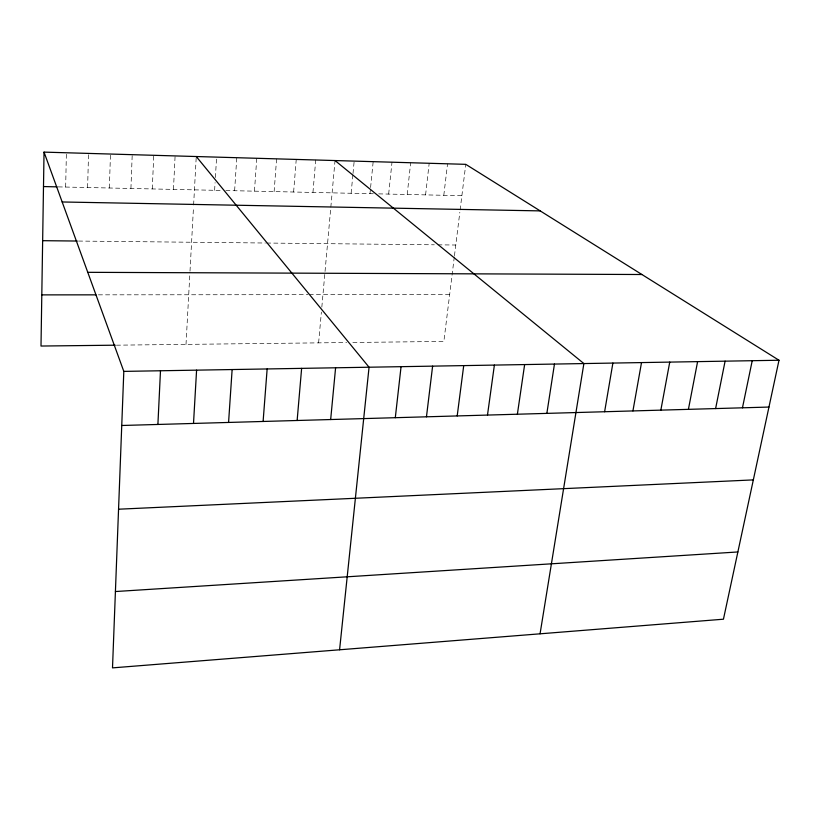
<?xml version="1.0" encoding="UTF-8"?>
<svg xmlns="http://www.w3.org/2000/svg" width="820" height="820" viewBox="0 0 820 820"><rect width="100%" height="100%" fill="white"/><g stroke="black" fill="none" stroke-linecap="round" stroke-linejoin="round"><path stroke-width="0.61" stroke-dasharray="4.1 3.07" d="M65.661 187.042L66.389 152.766M87.617 187.524L88.539 153.412M109.367 187.995L110.474 154.047M130.923 188.467L132.215 154.672M152.284 188.938L153.76 155.298M173.461 189.399L175.101 155.913M186.007 344.38L189.933 272.414M190.004 271.164L193.479 207.48M193.612 204.959L196.185 157.768M214.614 190.291L215.076 182.635M215.383 177.53L216.603 157.122M234.622 190.732L236.775 157.707M254.456 191.162L256.762 158.28M274.126 191.593L276.586 158.854M293.621 192.013L296.235 159.428M312.953 192.433L315.72 159.992M318.611 342.862L321.378 312.102M321.829 307.131L335.031 160.546M351.124 193.264L352.887 174.711M353.01 173.471L354.178 161.109M369.974 193.684L370.466 188.754M370.589 187.524L373.172 161.653M388.659 194.084L392.001 162.206M407.191 194.494L410.676 162.739M425.58 194.893L429.188 163.282M443.804 195.293L447.546 163.815M454.311 256.916L443.866 341.438L351.483 342.493M454.454 255.727L459.835 212.267M460.122 209.899L465.76 164.338M116.419 345.179L346.635 342.545M98.41 294.841L307.992 294.677M309.232 294.677L449.657 294.564M78.525 241.059L265.403 243.017M266.613 243.038L434.303 244.801M437.911 244.832L455.787 245.026M58.271 186.888L220.867 190.435M225.869 190.537L373.715 193.766M378.696 193.868L461.885 195.683"/><path stroke-width="1.23" d="M44.034 152.12L123.81 371.388L112.504 667.88L723.445 619.202L779 360.246L465.76 164.338L44.034 152.12L41 346.04L115.2 345.189M157.901 424.463L160.484 370.763M193.51 423.448L196.585 370.148M228.575 422.443L232.132 369.543M263.107 421.47L267.146 368.949M297.137 420.496L301.627 368.364M330.665 419.543L335.595 367.79M339.582 649.788L369.061 367.216L196.257 156.528M395.301 417.698L401.062 366.673M426.461 416.816L432.611 366.14M457.191 415.935L463.72 365.607M487.49 415.074L494.388 365.084M517.379 414.223L524.636 364.572M546.858 413.382L554.463 364.059M540.062 633.809L583.881 363.557L335.031 160.546M604.617 411.742L612.889 363.065M632.927 410.933L641.517 362.583M660.848 410.143L669.745 362.102M688.41 409.354L697.605 361.63M715.614 408.575L725.095 361.159M742.459 407.817L752.227 360.697M115.415 591.538L737.867 551.962M118.551 509.21L753.334 479.895M121.749 425.488L768.955 407.058M123.81 371.388L779 360.246M41.799 294.882L95.919 294.841M87.771 272.322L641.916 274.515M42.65 240.68L77.244 241.039M62.176 201.976L540.206 210.894M43.501 186.56L57.041 186.857"/></g></svg>
